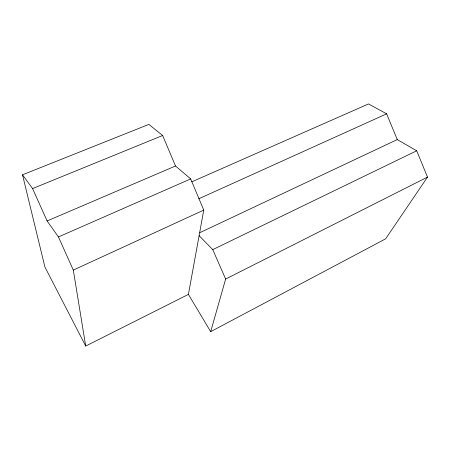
<?xml version="1.0" encoding="UTF-8"?>
<svg xmlns="http://www.w3.org/2000/svg" width="450" height="450" viewBox="0 0 450 450"><rect width="100%" height="100%" fill="white"/><g stroke="black" fill="none" stroke-linecap="round" stroke-linejoin="round"><path stroke-width="0.67" d="M188.415 294.384L203.771 210.099L190.659 178.92L175.511 165.994L162.636 135.501L148.854 124.397L22.5 174.808L44.921 267.047L85.708 346.061L188.415 294.384L210.679 331.667L385.65 238.821L427.5 177.097L416.7 150.778L397.254 139.59L386.64 113.833L368.499 103.939L191.796 181.845M210.679 331.667L225.641 279.051L212.754 249.621L199.108 235.688M225.641 279.051L427.5 177.097M212.754 249.621L416.7 150.778M199.868 232.667L397.254 139.59M85.708 346.061L73.305 270.09L203.771 210.099M198.776 198.776L386.64 113.833M22.5 174.808L32.58 188.584L47.109 220.961L58.461 236.947L190.659 178.92M47.109 220.961L175.511 165.994M32.58 188.584L162.636 135.501M58.461 236.947L73.305 270.09"/></g></svg>
